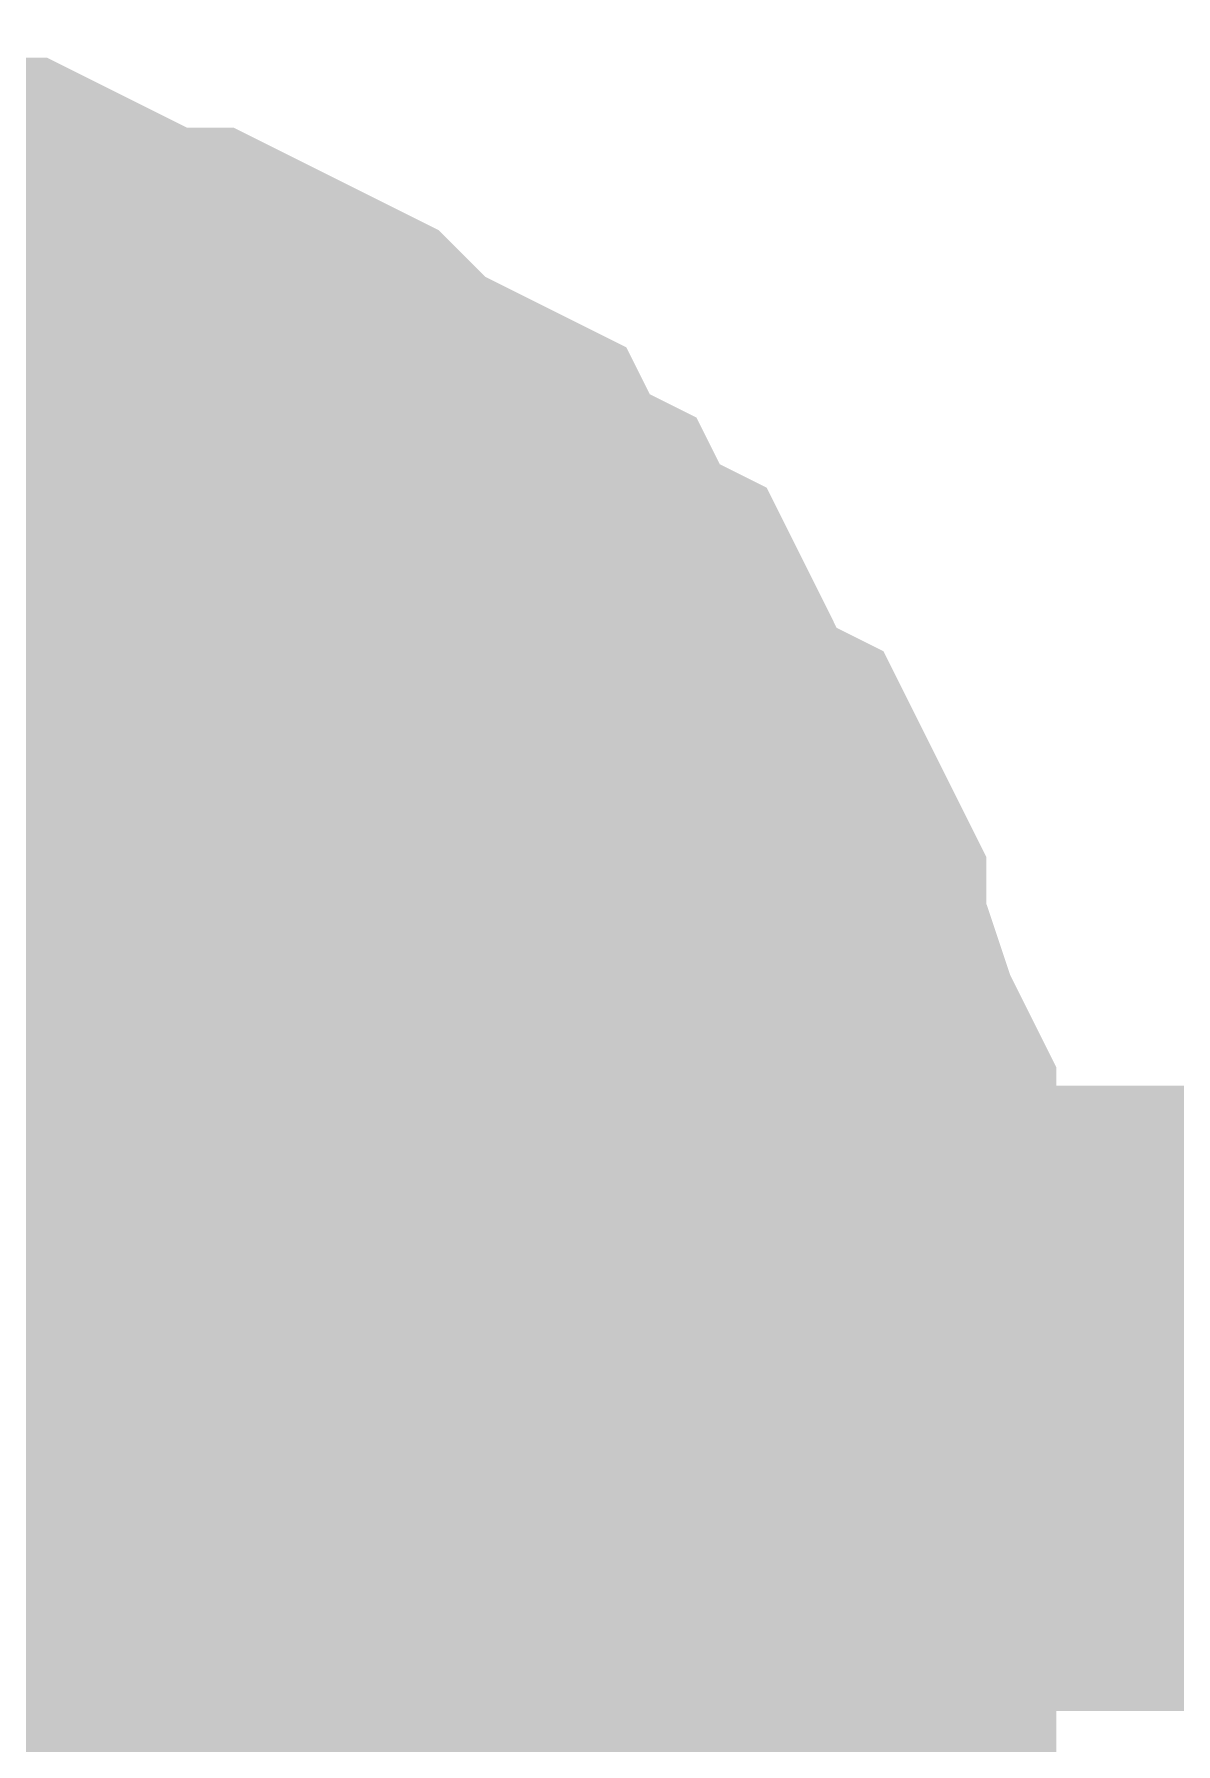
# Model space of a CAD drawing. Header units: millimetres. Extents: x 0 to 800, y 0 to 567.
# Drawn here: x 334.058 to 334.605, y 458.617 to 459.437 of the extents above; entities that cross this region are included whole.
import ezdxf

# ---------------------------------------------------------------- set-up
doc = ezdxf.new("R2010")
doc.units = ezdxf.units.MM
doc.layers.add('Sheet', color=255, linetype='Continuous')

msp = doc.modelspace()

# ---------------------------------------------------------------- linework, layer by layer
at = {"layer": 'Sheet'}
for points, const_width in [([(333.89392, 459.2867), (333.91631, 459.2867), (333.94991, 459.2867), (333.97231, 459.2755), (333.99471, 459.2755), (334.02831, 459.2755), (334.05071, 459.2643), (334.07311, 459.2531), (334.09551, 459.2419), (334.11791, 459.2419), (334.14031, 459.2307), (334.16271, 459.2195), (334.1851, 459.19711), (334.2075, 459.18591), (334.2299, 459.17471), (334.2411, 459.15231), (334.2635, 459.14111), (334.2747, 459.11871), (334.2971, 459.10751), (334.3083, 459.08511), (334.3195, 459.06271), (334.3307, 459.04031), (334.3531, 459.02912), (334.3643, 459.00672), (334.3643, 458.98432), (334.3755, 458.96192), (334.3867, 458.92832), (334.3979, 458.90592), (334.3979, 458.88352), (334.3979, 458.86112), (334.4091, 458.83873), (334.4091, 458.80513), (334.4091, 458.78273)], 0.29972), ([(333.89392, 459.2867), (333.91631, 459.2867), (333.94991, 459.2867), (333.97231, 459.2755), (333.99471, 459.2755), (334.02831, 459.2755), (334.05071, 459.2643), (334.07311, 459.2531), (334.09551, 459.2419), (334.11791, 459.2419), (334.14031, 459.2307), (334.16271, 459.2195), (334.1851, 459.19711), (334.2075, 459.18591), (334.2299, 459.17471), (334.2411, 459.15231), (334.2635, 459.14111), (334.2747, 459.11871), (334.2971, 459.10751), (334.3083, 459.08511), (334.3195, 459.06271), (334.3307, 459.04031), (334.3531, 459.02912), (334.3643, 459.00672), (334.3643, 458.98432), (334.3755, 458.96192), (334.3867, 458.92832), (334.3979, 458.90592), (334.3979, 458.88352), (334.3979, 458.86112), (334.4091, 458.83873), (334.4091, 458.80513), (334.4091, 458.78273)], 0.29972), ([(333.89392, 459.2867), (333.91631, 459.2867), (333.94991, 459.2867), (333.97231, 459.2755), (333.99471, 459.2755), (334.02831, 459.2755), (334.05071, 459.2643), (334.07311, 459.2531), (334.09551, 459.2419), (334.11791, 459.2419), (334.14031, 459.2307), (334.16271, 459.2195), (334.1851, 459.19711), (334.2075, 459.18591), (334.2299, 459.17471), (334.2411, 459.15231), (334.2635, 459.14111), (334.2747, 459.11871), (334.2971, 459.10751), (334.3083, 459.08511), (334.3195, 459.06271), (334.3307, 459.04031), (334.3531, 459.02912), (334.3643, 459.00672), (334.3643, 458.98432), (334.3755, 458.96192), (334.3867, 458.92832), (334.3979, 458.90592), (334.3979, 458.88352), (334.3979, 458.86112), (334.4091, 458.83873), (334.4091, 458.80513), (334.4091, 458.78273)], 0.29972), ([(333.89392, 459.2867), (333.91631, 459.2867), (333.94991, 459.2867), (333.97231, 459.2755), (333.99471, 459.2755), (334.02831, 459.2755), (334.05071, 459.2643), (334.07311, 459.2531), (334.09551, 459.2419), (334.11791, 459.2419), (334.14031, 459.2307), (334.16271, 459.2195), (334.1851, 459.19711), (334.2075, 459.18591), (334.2299, 459.17471), (334.2411, 459.15231), (334.2635, 459.14111), (334.2747, 459.11871), (334.2971, 459.10751), (334.3083, 459.08511), (334.3195, 459.06271), (334.3307, 459.04031), (334.3531, 459.02912), (334.3643, 459.00672), (334.3643, 458.98432), (334.3755, 458.96192), (334.3867, 458.92832), (334.3979, 458.90592), (334.3979, 458.88352), (334.3979, 458.86112), (334.4091, 458.83873), (334.4091, 458.80513), (334.4091, 458.78273)], 0.29972), ([(333.89392, 459.2867), (333.91631, 459.2867), (333.94991, 459.2867), (333.97231, 459.2755), (333.99471, 459.2755), (334.02831, 459.2755), (334.05071, 459.2643), (334.07311, 459.2531), (334.09551, 459.2419), (334.11791, 459.2419), (334.14031, 459.2307), (334.16271, 459.2195), (334.1851, 459.19711), (334.2075, 459.18591), (334.2299, 459.17471), (334.2411, 459.15231), (334.2635, 459.14111), (334.2747, 459.11871), (334.2971, 459.10751), (334.3083, 459.08511), (334.3195, 459.06271), (334.3307, 459.04031), (334.3531, 459.02912), (334.3643, 459.00672), (334.3643, 458.98432), (334.3755, 458.96192), (334.3867, 458.92832), (334.3979, 458.90592), (334.3979, 458.88352), (334.3979, 458.86112), (334.4091, 458.83873), (334.4091, 458.80513), (334.4091, 458.78273)], 0.29972), ([(333.89392, 459.2867), (333.91631, 459.2867), (333.94991, 459.2867), (333.97231, 459.2755), (333.99471, 459.2755), (334.02831, 459.2755), (334.05071, 459.2643), (334.07311, 459.2531), (334.09551, 459.2419), (334.11791, 459.2419), (334.14031, 459.2307), (334.16271, 459.2195), (334.1851, 459.19711), (334.2075, 459.18591), (334.2299, 459.17471), (334.2411, 459.15231), (334.2635, 459.14111), (334.2747, 459.11871), (334.2971, 459.10751), (334.3083, 459.08511), (334.3195, 459.06271), (334.3307, 459.04031), (334.3531, 459.02912), (334.3643, 459.00672), (334.3643, 458.98432), (334.3755, 458.96192), (334.3867, 458.92832), (334.3979, 458.90592), (334.3979, 458.88352), (334.3979, 458.86112), (334.4091, 458.83873), (334.4091, 458.80513), (334.4091, 458.78273)], 0.29972), ([(333.89392, 459.2867), (333.91631, 459.2867), (333.94991, 459.2867), (333.97231, 459.2755), (333.99471, 459.2755), (334.02831, 459.2755), (334.05071, 459.2643), (334.07311, 459.2531), (334.09551, 459.2419), (334.11791, 459.2419), (334.14031, 459.2307), (334.16271, 459.2195), (334.1851, 459.19711), (334.2075, 459.18591), (334.2299, 459.17471), (334.2411, 459.15231), (334.2635, 459.14111), (334.2747, 459.11871), (334.2971, 459.10751), (334.3083, 459.08511), (334.3195, 459.06271), (334.3307, 459.04031), (334.3531, 459.02912), (334.3643, 459.00672), (334.3643, 458.98432), (334.3755, 458.96192), (334.3867, 458.92832), (334.3979, 458.90592), (334.3979, 458.88352), (334.3979, 458.86112), (334.4091, 458.83873), (334.4091, 458.80513), (334.4091, 458.78273)], 0.29972), ([(333.89392, 459.2867), (333.91631, 459.2867), (333.94991, 459.2867), (333.97231, 459.2755), (333.99471, 459.2755), (334.02831, 459.2755), (334.05071, 459.2643), (334.07311, 459.2531), (334.09551, 459.2419), (334.11791, 459.2419), (334.14031, 459.2307), (334.16271, 459.2195), (334.1851, 459.19711), (334.2075, 459.18591), (334.2299, 459.17471), (334.2411, 459.15231), (334.2635, 459.14111), (334.2747, 459.11871), (334.2971, 459.10751), (334.3083, 459.08511), (334.3195, 459.06271), (334.3307, 459.04031), (334.3531, 459.02912), (334.3643, 459.00672), (334.3643, 458.98432), (334.3755, 458.96192), (334.3867, 458.92832), (334.3979, 458.90592), (334.3979, 458.88352), (334.3979, 458.86112), (334.4091, 458.83873), (334.4091, 458.80513), (334.4091, 458.78273)], 0.29972), ([(333.89392, 459.2867), (333.91631, 459.2867), (333.94991, 459.2867), (333.97231, 459.2755), (333.99471, 459.2755), (334.02831, 459.2755), (334.05071, 459.2643), (334.07311, 459.2531), (334.09551, 459.2419), (334.11791, 459.2419), (334.14031, 459.2307), (334.16271, 459.2195), (334.1851, 459.19711), (334.2075, 459.18591), (334.2299, 459.17471), (334.2411, 459.15231), (334.2635, 459.14111), (334.2747, 459.11871), (334.2971, 459.10751), (334.3083, 459.08511), (334.3195, 459.06271), (334.3307, 459.04031), (334.3531, 459.02912), (334.3643, 459.00672), (334.3643, 458.98432), (334.3755, 458.96192), (334.3867, 458.92832), (334.3979, 458.90592), (334.3979, 458.88352), (334.3979, 458.86112), (334.4091, 458.83873), (334.4091, 458.80513), (334.4091, 458.78273)], 0.29972), ([(333.99471, 459.2755), (334.02831, 459.2755), (334.05071, 459.2643), (334.07311, 459.2531), (334.09551, 459.2419), (334.11791, 459.2419), (334.14031, 459.2307), (334.16271, 459.2195), (334.1851, 459.19711), (334.2075, 459.18591), (334.2299, 459.17471), (334.2411, 459.15231), (334.2635, 459.14111), (334.2747, 459.11871), (334.2971, 459.10751), (334.3083, 459.08511), (334.3195, 459.06271), (334.3307, 459.04031), (334.3531, 459.02912), (334.3643, 459.00672), (334.3643, 458.98432), (334.3755, 458.96192), (334.3867, 458.92832), (334.3979, 458.90592), (334.3979, 458.88352), (334.3979, 458.86112), (334.4091, 458.83873), (334.4091, 458.80513), (334.4091, 458.78273)], 0.09906), ([(333.99471, 459.2755), (334.02831, 459.2755), (334.05071, 459.2643), (334.07311, 459.2531), (334.09551, 459.2419), (334.11791, 459.2419), (334.14031, 459.2307), (334.16271, 459.2195), (334.1851, 459.19711), (334.2075, 459.18591), (334.2299, 459.17471), (334.2411, 459.15231), (334.2635, 459.14111), (334.2747, 459.11871), (334.2971, 459.10751), (334.3083, 459.08511), (334.3195, 459.06271), (334.3307, 459.04031), (334.3531, 459.02912), (334.3643, 459.00672), (334.3643, 458.98432), (334.3755, 458.96192), (334.3867, 458.92832), (334.3979, 458.90592), (334.3979, 458.88352), (334.3979, 458.86112), (334.4091, 458.83873), (334.4091, 458.80513), (334.4091, 458.78273)], 0.09906), ([(333.99471, 459.2755), (334.02831, 459.2755), (334.05071, 459.2643), (334.07311, 459.2531), (334.09551, 459.2419), (334.11791, 459.2419), (334.14031, 459.2307), (334.16271, 459.2195), (334.1851, 459.19711), (334.2075, 459.18591), (334.2299, 459.17471), (334.2411, 459.15231), (334.2635, 459.14111), (334.2747, 459.11871), (334.2971, 459.10751), (334.3083, 459.08511), (334.3195, 459.06271), (334.3307, 459.04031), (334.3531, 459.02912), (334.3643, 459.00672), (334.3643, 458.98432), (334.3755, 458.96192), (334.3867, 458.92832), (334.3979, 458.90592), (334.3979, 458.88352), (334.3979, 458.86112), (334.4091, 458.83873), (334.4091, 458.80513), (334.4091, 458.78273)], 0.09906), ([(333.99471, 459.2755), (334.02831, 459.2755), (334.05071, 459.2643), (334.07311, 459.2531), (334.09551, 459.2419), (334.11791, 459.2419), (334.14031, 459.2307), (334.16271, 459.2195), (334.1851, 459.19711), (334.2075, 459.18591), (334.2299, 459.17471), (334.2411, 459.15231), (334.2635, 459.14111), (334.2747, 459.11871), (334.2971, 459.10751), (334.3083, 459.08511), (334.3195, 459.06271), (334.3307, 459.04031), (334.3531, 459.02912), (334.3643, 459.00672), (334.3643, 458.98432), (334.3755, 458.96192), (334.3867, 458.92832), (334.3979, 458.90592), (334.3979, 458.88352), (334.3979, 458.86112), (334.4091, 458.83873), (334.4091, 458.80513), (334.4091, 458.78273)], 0.09906), ([(333.99471, 459.2755), (334.02831, 459.2755), (334.05071, 459.2643), (334.07311, 459.2531), (334.09551, 459.2419), (334.11791, 459.2419), (334.14031, 459.2307), (334.16271, 459.2195), (334.1851, 459.19711), (334.2075, 459.18591), (334.2299, 459.17471), (334.2411, 459.15231), (334.2635, 459.14111), (334.2747, 459.11871), (334.2971, 459.10751), (334.3083, 459.08511), (334.3195, 459.06271), (334.3307, 459.04031), (334.3531, 459.02912), (334.3643, 459.00672), (334.3643, 458.98432), (334.3755, 458.96192), (334.3867, 458.92832), (334.3979, 458.90592), (334.3979, 458.88352), (334.3979, 458.86112), (334.4091, 458.83873), (334.4091, 458.80513), (334.4091, 458.78273)], 0.09906), ([(333.99471, 459.2755), (334.02831, 459.2755), (334.05071, 459.2643), (334.07311, 459.2531), (334.09551, 459.2419), (334.11791, 459.2419), (334.14031, 459.2307), (334.16271, 459.2195), (334.1851, 459.19711), (334.2075, 459.18591), (334.2299, 459.17471), (334.2411, 459.15231), (334.2635, 459.14111), (334.2747, 459.11871), (334.2971, 459.10751), (334.3083, 459.08511), (334.3195, 459.06271), (334.3307, 459.04031), (334.3531, 459.02912), (334.3643, 459.00672), (334.3643, 458.98432), (334.3755, 458.96192), (334.3867, 458.92832), (334.3979, 458.90592), (334.3979, 458.88352), (334.3979, 458.86112), (334.4091, 458.83873), (334.4091, 458.80513), (334.4091, 458.78273)], 0.09906), ([(333.99471, 459.2755), (334.02831, 459.2755), (334.05071, 459.2643), (334.07311, 459.2531), (334.09551, 459.2419), (334.11791, 459.2419), (334.14031, 459.2307), (334.16271, 459.2195), (334.1851, 459.19711), (334.2075, 459.18591), (334.2299, 459.17471), (334.2411, 459.15231), (334.2635, 459.14111), (334.2747, 459.11871), (334.2971, 459.10751), (334.3083, 459.08511), (334.3195, 459.06271), (334.3307, 459.04031), (334.3531, 459.02912), (334.3643, 459.00672), (334.3643, 458.98432), (334.3755, 458.96192), (334.3867, 458.92832), (334.3979, 458.90592), (334.3979, 458.88352), (334.3979, 458.86112), (334.4091, 458.83873), (334.4091, 458.80513), (334.4091, 458.78273)], 0.09906), ([(333.99471, 459.2755), (334.02831, 459.2755), (334.05071, 459.2643), (334.07311, 459.2531), (334.09551, 459.2419), (334.11791, 459.2419), (334.14031, 459.2307), (334.16271, 459.2195), (334.1851, 459.19711), (334.2075, 459.18591), (334.2299, 459.17471), (334.2411, 459.15231), (334.2635, 459.14111), (334.2747, 459.11871), (334.2971, 459.10751), (334.3083, 459.08511), (334.3195, 459.06271), (334.3307, 459.04031), (334.3531, 459.02912), (334.3643, 459.00672), (334.3643, 458.98432), (334.3755, 458.96192), (334.3867, 458.92832), (334.3979, 458.90592), (334.3979, 458.88352), (334.3979, 458.86112), (334.4091, 458.83873), (334.4091, 458.80513), (334.4091, 458.78273)], 0.09906), ([(333.99471, 459.2755), (334.02831, 459.2755), (334.05071, 459.2643), (334.07311, 459.2531), (334.09551, 459.2419), (334.11791, 459.2419), (334.14031, 459.2307), (334.16271, 459.2195), (334.1851, 459.19711), (334.2075, 459.18591), (334.2299, 459.17471), (334.2411, 459.15231), (334.2635, 459.14111), (334.2747, 459.11871), (334.2971, 459.10751), (334.3083, 459.08511), (334.3195, 459.06271), (334.3307, 459.04031), (334.3531, 459.02912), (334.3643, 459.00672), (334.3643, 458.98432), (334.3755, 458.96192), (334.3867, 458.92832), (334.3979, 458.90592), (334.3979, 458.88352), (334.3979, 458.86112), (334.4091, 458.83873), (334.4091, 458.80513), (334.4091, 458.78273)], 0.09906), ([(333.89392, 458.78273), (340.50168, 458.78273)], 0.29972), ([(334.4091, 458.78273), (334.4091, 458.76033), (334.4091, 458.72673), (334.3979, 458.70433), (334.3979, 458.68193), (334.3979, 458.64834), (334.3867, 458.62594), (334.3755, 458.60354), (334.3643, 458.58114), (334.3643, 458.55874), (334.3531, 458.53634), (334.3307, 458.51394), (334.3195, 458.49155), (334.3083, 458.46915), (334.2971, 458.44675)], 0.29972), ([(334.4091, 458.78273), (334.4091, 458.76033), (334.4091, 458.72673), (334.3979, 458.70433), (334.3979, 458.68193), (334.3979, 458.64834), (334.3867, 458.62594), (334.3755, 458.60354), (334.3643, 458.58114), (334.3643, 458.55874), (334.3531, 458.53634), (334.3307, 458.51394), (334.3195, 458.49155), (334.3083, 458.46915), (334.2971, 458.44675)], 0.29972), ([(334.4091, 458.78273), (334.4091, 458.76033), (334.4091, 458.72673), (334.3979, 458.70433), (334.3979, 458.68193), (334.3979, 458.64834), (334.3867, 458.62594), (334.3755, 458.60354), (334.3643, 458.58114), (334.3643, 458.55874), (334.3531, 458.53634), (334.3307, 458.51394), (334.3195, 458.49155), (334.3083, 458.46915), (334.2971, 458.44675)], 0.29972), ([(334.4091, 458.78273), (334.4091, 458.76033), (334.4091, 458.72673), (334.3979, 458.70433), (334.3979, 458.68193), (334.3979, 458.64834), (334.3867, 458.62594), (334.3755, 458.60354), (334.3643, 458.58114), (334.3643, 458.55874), (334.3531, 458.53634), (334.3307, 458.51394), (334.3195, 458.49155), (334.3083, 458.46915), (334.2971, 458.44675)], 0.29972), ([(334.4091, 458.78273), (334.4091, 458.76033), (334.4091, 458.72673), (334.3979, 458.70433), (334.3979, 458.68193), (334.3979, 458.64834), (334.3867, 458.62594), (334.3755, 458.60354), (334.3643, 458.58114), (334.3643, 458.55874), (334.3531, 458.53634), (334.3307, 458.51394), (334.3195, 458.49155), (334.3083, 458.46915), (334.2971, 458.44675)], 0.29972), ([(334.4091, 458.78273), (334.4091, 458.76033), (334.4091, 458.72673), (334.3979, 458.70433), (334.3979, 458.68193), (334.3979, 458.64834), (334.3867, 458.62594), (334.3755, 458.60354), (334.3643, 458.58114), (334.3643, 458.55874), (334.3531, 458.53634), (334.3307, 458.51394), (334.3195, 458.49155), (334.3083, 458.46915), (334.2971, 458.44675)], 0.29972), ([(334.4091, 458.78273), (334.4091, 458.76033), (334.4091, 458.72673), (334.3979, 458.70433), (334.3979, 458.68193), (334.3979, 458.64834), (334.3867, 458.62594), (334.3755, 458.60354), (334.3643, 458.58114), (334.3643, 458.55874), (334.3531, 458.53634), (334.3307, 458.51394), (334.3195, 458.49155), (334.3083, 458.46915), (334.2971, 458.44675)], 0.29972), ([(334.4091, 458.78273), (334.4091, 458.76033), (334.4091, 458.72673), (334.3979, 458.70433), (334.3979, 458.68193), (334.3979, 458.64834), (334.3867, 458.62594), (334.3755, 458.60354), (334.3643, 458.58114), (334.3643, 458.55874), (334.3531, 458.53634), (334.3307, 458.51394), (334.3195, 458.49155), (334.3083, 458.46915), (334.2971, 458.44675)], 0.29972), ([(334.4091, 458.78273), (334.4091, 458.76033), (334.4091, 458.72673), (334.3979, 458.70433), (334.3979, 458.68193), (334.3979, 458.64834), (334.3867, 458.62594), (334.3755, 458.60354), (334.3643, 458.58114), (334.3643, 458.55874), (334.3531, 458.53634), (334.3307, 458.51394), (334.3195, 458.49155), (334.3083, 458.46915), (334.2971, 458.44675)], 0.29972), ([(334.4091, 458.78273), (334.4091, 458.78273), (334.4091, 458.78273), (334.4091, 458.78273), (334.4091, 458.78273), (334.4091, 458.78273), (334.4091, 458.78273), (334.4091, 458.78273), (334.4091, 458.78273), (334.4091, 458.78273), (334.4091, 458.78273), (334.4091, 458.78273), (334.4091, 458.78273), (334.4091, 458.78273), (334.4091, 458.78273), (334.4091, 458.78273), (334.4091, 458.78273), (334.4091, 458.78273), (334.4091, 458.78273), (334.4091, 458.78273), (334.4091, 458.78273), (334.4091, 458.78273), (334.4091, 458.78273), (334.4091, 458.78273), (334.4091, 458.78273), (334.4091, 458.78273), (334.4091, 458.78273), (334.4091, 458.78273), (334.4091, 458.78273), (334.4091, 458.78273), (334.4091, 458.78273), (334.4091, 458.78273), (334.4091, 458.78273)], 0.29972), ([(334.4091, 458.78273), (334.4091, 458.78273)], 0.29972), ([(334.4091, 458.78273), (334.4091, 458.78273), (334.4091, 458.78273), (334.4091, 458.78273), (334.4091, 458.78273), (334.4091, 458.78273), (334.4091, 458.78273), (334.4091, 458.78273), (334.4091, 458.78273), (334.4091, 458.78273), (334.4091, 458.78273), (334.4091, 458.78273), (334.4091, 458.78273), (334.4091, 458.78273), (334.4091, 458.78273), (334.4091, 458.78273), (334.4091, 458.78273), (334.4091, 458.78273), (334.4091, 458.78273), (334.4091, 458.78273), (334.4091, 458.78273), (334.4091, 458.78273), (334.4091, 458.78273), (334.4091, 458.78273), (334.4091, 458.78273), (334.4091, 458.78273), (334.4091, 458.78273), (334.4091, 458.78273), (334.4091, 458.78273), (334.4091, 458.78273), (334.4091, 458.78273), (334.4091, 458.78273), (334.4091, 458.78273)], 0.29972), ([(334.4091, 458.78273), (334.4091, 458.78273)], 0.29972), ([(334.4091, 458.78273), (334.4091, 458.78273), (334.4091, 458.78273), (334.4091, 458.78273), (334.4091, 458.78273), (334.4091, 458.78273), (334.4091, 458.78273), (334.4091, 458.78273), (334.4091, 458.78273), (334.4091, 458.78273), (334.4091, 458.78273), (334.4091, 458.78273), (334.4091, 458.78273), (334.4091, 458.78273), (334.4091, 458.78273), (334.4091, 458.78273), (334.4091, 458.78273), (334.4091, 458.78273), (334.4091, 458.78273), (334.4091, 458.78273), (334.4091, 458.78273), (334.4091, 458.78273), (334.4091, 458.78273), (334.4091, 458.78273), (334.4091, 458.78273), (334.4091, 458.78273), (334.4091, 458.78273), (334.4091, 458.78273), (334.4091, 458.78273), (334.4091, 458.78273), (334.4091, 458.78273), (334.4091, 458.78273), (334.4091, 458.78273)], 0.29972), ([(334.4091, 458.78273), (334.4091, 458.78273)], 0.29972), ([(334.4091, 458.78273), (334.4091, 458.78273), (334.4091, 458.78273), (334.4091, 458.78273), (334.4091, 458.78273), (334.4091, 458.78273), (334.4091, 458.78273), (334.4091, 458.78273), (334.4091, 458.78273), (334.4091, 458.78273), (334.4091, 458.78273), (334.4091, 458.78273), (334.4091, 458.78273), (334.4091, 458.78273), (334.4091, 458.78273), (334.4091, 458.78273), (334.4091, 458.78273), (334.4091, 458.78273), (334.4091, 458.78273), (334.4091, 458.78273), (334.4091, 458.78273), (334.4091, 458.78273), (334.4091, 458.78273), (334.4091, 458.78273), (334.4091, 458.78273), (334.4091, 458.78273), (334.4091, 458.78273), (334.4091, 458.78273), (334.4091, 458.78273), (334.4091, 458.78273), (334.4091, 458.78273), (334.4091, 458.78273), (334.4091, 458.78273)], 0.29972), ([(334.4091, 458.78273), (334.4091, 458.78273)], 0.29972), ([(334.4091, 458.78273), (334.4091, 458.78273), (334.4091, 458.78273), (334.4091, 458.78273), (334.4091, 458.78273), (334.4091, 458.78273), (334.4091, 458.78273), (334.4091, 458.78273), (334.4091, 458.78273), (334.4091, 458.78273), (334.4091, 458.78273), (334.4091, 458.78273), (334.4091, 458.78273), (334.4091, 458.78273), (334.4091, 458.78273), (334.4091, 458.78273), (334.4091, 458.78273), (334.4091, 458.78273), (334.4091, 458.78273), (334.4091, 458.78273), (334.4091, 458.78273), (334.4091, 458.78273), (334.4091, 458.78273), (334.4091, 458.78273), (334.4091, 458.78273), (334.4091, 458.78273), (334.4091, 458.78273), (334.4091, 458.78273), (334.4091, 458.78273), (334.4091, 458.78273), (334.4091, 458.78273), (334.4091, 458.78273), (334.4091, 458.78273)], 0.29972), ([(334.4091, 458.78273), (334.4091, 458.78273)], 0.29972), ([(334.4091, 458.78273), (334.4091, 458.78273), (334.4091, 458.78273), (334.4091, 458.78273), (334.4091, 458.78273), (334.4091, 458.78273), (334.4091, 458.78273), (334.4091, 458.78273), (334.4091, 458.78273), (334.4091, 458.78273), (334.4091, 458.78273), (334.4091, 458.78273), (334.4091, 458.78273), (334.4091, 458.78273), (334.4091, 458.78273), (334.4091, 458.78273), (334.4091, 458.78273), (334.4091, 458.78273), (334.4091, 458.78273), (334.4091, 458.78273), (334.4091, 458.78273), (334.4091, 458.78273), (334.4091, 458.78273), (334.4091, 458.78273), (334.4091, 458.78273), (334.4091, 458.78273), (334.4091, 458.78273), (334.4091, 458.78273), (334.4091, 458.78273), (334.4091, 458.78273), (334.4091, 458.78273), (334.4091, 458.78273), (334.4091, 458.78273)], 0.29972), ([(334.4091, 458.78273), (334.4091, 458.78273)], 0.29972), ([(334.4091, 458.78273), (334.4091, 458.78273), (334.4091, 458.78273), (334.4091, 458.78273), (334.4091, 458.78273), (334.4091, 458.78273), (334.4091, 458.78273), (334.4091, 458.78273), (334.4091, 458.78273), (334.4091, 458.78273), (334.4091, 458.78273), (334.4091, 458.78273), (334.4091, 458.78273), (334.4091, 458.78273), (334.4091, 458.78273), (334.4091, 458.78273), (334.4091, 458.78273), (334.4091, 458.78273), (334.4091, 458.78273), (334.4091, 458.78273), (334.4091, 458.78273), (334.4091, 458.78273), (334.4091, 458.78273), (334.4091, 458.78273), (334.4091, 458.78273), (334.4091, 458.78273), (334.4091, 458.78273), (334.4091, 458.78273), (334.4091, 458.78273), (334.4091, 458.78273), (334.4091, 458.78273), (334.4091, 458.78273), (334.4091, 458.78273)], 0.29972), ([(334.4091, 458.78273), (334.4091, 458.78273)], 0.29972), ([(334.4091, 458.78273), (334.4091, 458.78273), (334.4091, 458.78273), (334.4091, 458.78273), (334.4091, 458.78273), (334.4091, 458.78273), (334.4091, 458.78273), (334.4091, 458.78273), (334.4091, 458.78273), (334.4091, 458.78273), (334.4091, 458.78273), (334.4091, 458.78273), (334.4091, 458.78273), (334.4091, 458.78273), (334.4091, 458.78273), (334.4091, 458.78273), (334.4091, 458.78273), (334.4091, 458.78273), (334.4091, 458.78273), (334.4091, 458.78273), (334.4091, 458.78273), (334.4091, 458.78273), (334.4091, 458.78273), (334.4091, 458.78273), (334.4091, 458.78273), (334.4091, 458.78273), (334.4091, 458.78273), (334.4091, 458.78273), (334.4091, 458.78273), (334.4091, 458.78273), (334.4091, 458.78273), (334.4091, 458.78273), (334.4091, 458.78273)], 0.29972), ([(334.4091, 458.78273), (334.4091, 458.78273)], 0.29972), ([(334.4091, 458.78273), (334.4091, 458.78273), (334.4091, 458.78273), (334.4091, 458.78273), (334.4091, 458.78273), (334.4091, 458.78273), (334.4091, 458.78273), (334.4091, 458.78273), (334.4091, 458.78273), (334.4091, 458.78273), (334.4091, 458.78273), (334.4091, 458.78273), (334.4091, 458.78273), (334.4091, 458.78273), (334.4091, 458.78273), (334.4091, 458.78273), (334.4091, 458.78273), (334.4091, 458.78273), (334.4091, 458.78273), (334.4091, 458.78273), (334.4091, 458.78273), (334.4091, 458.78273), (334.4091, 458.78273), (334.4091, 458.78273), (334.4091, 458.78273), (334.4091, 458.78273), (334.4091, 458.78273), (334.4091, 458.78273), (334.4091, 458.78273), (334.4091, 458.78273), (334.4091, 458.78273), (334.4091, 458.78273), (334.4091, 458.78273)], 0.29972), ([(334.4091, 458.78273), (334.4091, 458.78273)], 0.29972), ([(334.4091, 458.78273), (334.4091, 458.76033), (334.4091, 458.72673), (334.3979, 458.70433), (334.3979, 458.68193), (334.3979, 458.64834), (334.3867, 458.62594), (334.3755, 458.60354), (334.3643, 458.58114), (334.3643, 458.55874)], 0.09906), ([(334.4091, 458.78273), (334.4091, 458.76033), (334.4091, 458.72673), (334.3979, 458.70433), (334.3979, 458.68193), (334.3979, 458.64834), (334.3867, 458.62594), (334.3755, 458.60354), (334.3643, 458.58114), (334.3643, 458.55874)], 0.09906), ([(334.4091, 458.78273), (334.4091, 458.76033), (334.4091, 458.72673), (334.3979, 458.70433), (334.3979, 458.68193), (334.3979, 458.64834), (334.3867, 458.62594), (334.3755, 458.60354), (334.3643, 458.58114), (334.3643, 458.55874)], 0.09906), ([(334.4091, 458.78273), (334.4091, 458.76033), (334.4091, 458.72673), (334.3979, 458.70433), (334.3979, 458.68193), (334.3979, 458.64834), (334.3867, 458.62594), (334.3755, 458.60354), (334.3643, 458.58114), (334.3643, 458.55874)], 0.09906), ([(334.4091, 458.78273), (334.4091, 458.76033), (334.4091, 458.72673), (334.3979, 458.70433), (334.3979, 458.68193), (334.3979, 458.64834), (334.3867, 458.62594), (334.3755, 458.60354), (334.3643, 458.58114), (334.3643, 458.55874)], 0.09906), ([(334.4091, 458.78273), (334.4091, 458.76033), (334.4091, 458.72673), (334.3979, 458.70433), (334.3979, 458.68193), (334.3979, 458.64834), (334.3867, 458.62594), (334.3755, 458.60354), (334.3643, 458.58114), (334.3643, 458.55874)], 0.09906), ([(334.4091, 458.78273), (334.4091, 458.76033), (334.4091, 458.72673), (334.3979, 458.70433), (334.3979, 458.68193), (334.3979, 458.64834), (334.3867, 458.62594), (334.3755, 458.60354), (334.3643, 458.58114), (334.3643, 458.55874)], 0.09906), ([(334.4091, 458.78273), (334.4091, 458.76033), (334.4091, 458.72673), (334.3979, 458.70433), (334.3979, 458.68193), (334.3979, 458.64834), (334.3867, 458.62594), (334.3755, 458.60354), (334.3643, 458.58114), (334.3643, 458.55874)], 0.09906), ([(334.4091, 458.78273), (334.4091, 458.76033), (334.4091, 458.72673), (334.3979, 458.70433), (334.3979, 458.68193), (334.3979, 458.64834), (334.3867, 458.62594), (334.3755, 458.60354), (334.3643, 458.58114), (334.3643, 458.55874)], 0.09906), ([(334.4091, 458.78273), (334.4091, 458.78273), (334.4091, 458.78273), (334.4091, 458.78273), (334.4091, 458.78273), (334.4091, 458.78273), (334.4091, 458.78273), (334.4091, 458.78273), (334.4091, 458.78273), (334.4091, 458.78273), (334.4091, 458.78273), (334.4091, 458.78273), (334.4091, 458.78273), (334.4091, 458.78273), (334.4091, 458.78273), (334.4091, 458.78273), (334.4091, 458.78273), (334.4091, 458.78273), (334.4091, 458.78273), (334.4091, 458.78273), (334.4091, 458.78273), (334.4091, 458.78273), (334.4091, 458.78273), (334.4091, 458.78273), (334.4091, 458.78273), (334.4091, 458.78273), (334.4091, 458.78273), (334.4091, 458.78273), (334.4091, 458.78273), (334.4091, 458.78273), (334.4091, 458.78273), (334.4091, 458.78273), (334.4091, 458.78273)], 0.09906), ([(334.4091, 458.78273), (334.4091, 458.78273)], 0.09906), ([(334.4091, 458.78273), (334.4091, 458.78273), (334.4091, 458.78273), (334.4091, 458.78273), (334.4091, 458.78273), (334.4091, 458.78273), (334.4091, 458.78273), (334.4091, 458.78273), (334.4091, 458.78273), (334.4091, 458.78273), (334.4091, 458.78273), (334.4091, 458.78273), (334.4091, 458.78273), (334.4091, 458.78273), (334.4091, 458.78273), (334.4091, 458.78273), (334.4091, 458.78273), (334.4091, 458.78273), (334.4091, 458.78273), (334.4091, 458.78273), (334.4091, 458.78273), (334.4091, 458.78273), (334.4091, 458.78273), (334.4091, 458.78273), (334.4091, 458.78273), (334.4091, 458.78273), (334.4091, 458.78273), (334.4091, 458.78273), (334.4091, 458.78273), (334.4091, 458.78273), (334.4091, 458.78273), (334.4091, 458.78273), (334.4091, 458.78273)], 0.09906), ([(334.4091, 458.78273), (334.4091, 458.78273)], 0.09906), ([(334.4091, 458.78273), (334.4091, 458.78273), (334.4091, 458.78273), (334.4091, 458.78273), (334.4091, 458.78273), (334.4091, 458.78273), (334.4091, 458.78273), (334.4091, 458.78273), (334.4091, 458.78273), (334.4091, 458.78273), (334.4091, 458.78273), (334.4091, 458.78273), (334.4091, 458.78273), (334.4091, 458.78273), (334.4091, 458.78273), (334.4091, 458.78273), (334.4091, 458.78273), (334.4091, 458.78273), (334.4091, 458.78273), (334.4091, 458.78273), (334.4091, 458.78273), (334.4091, 458.78273), (334.4091, 458.78273), (334.4091, 458.78273), (334.4091, 458.78273), (334.4091, 458.78273), (334.4091, 458.78273), (334.4091, 458.78273), (334.4091, 458.78273), (334.4091, 458.78273), (334.4091, 458.78273), (334.4091, 458.78273), (334.4091, 458.78273)], 0.09906), ([(334.4091, 458.78273), (334.4091, 458.78273)], 0.09906), ([(334.4091, 458.78273), (334.4091, 458.78273), (334.4091, 458.78273), (334.4091, 458.78273), (334.4091, 458.78273), (334.4091, 458.78273), (334.4091, 458.78273), (334.4091, 458.78273), (334.4091, 458.78273), (334.4091, 458.78273), (334.4091, 458.78273), (334.4091, 458.78273), (334.4091, 458.78273), (334.4091, 458.78273), (334.4091, 458.78273), (334.4091, 458.78273), (334.4091, 458.78273), (334.4091, 458.78273), (334.4091, 458.78273), (334.4091, 458.78273), (334.4091, 458.78273), (334.4091, 458.78273), (334.4091, 458.78273), (334.4091, 458.78273), (334.4091, 458.78273), (334.4091, 458.78273), (334.4091, 458.78273), (334.4091, 458.78273), (334.4091, 458.78273), (334.4091, 458.78273), (334.4091, 458.78273), (334.4091, 458.78273), (334.4091, 458.78273)], 0.09906), ([(334.4091, 458.78273), (334.4091, 458.78273)], 0.09906), ([(334.4091, 458.78273), (334.4091, 458.78273), (334.4091, 458.78273), (334.4091, 458.78273), (334.4091, 458.78273), (334.4091, 458.78273), (334.4091, 458.78273), (334.4091, 458.78273), (334.4091, 458.78273), (334.4091, 458.78273), (334.4091, 458.78273), (334.4091, 458.78273), (334.4091, 458.78273), (334.4091, 458.78273), (334.4091, 458.78273), (334.4091, 458.78273), (334.4091, 458.78273), (334.4091, 458.78273), (334.4091, 458.78273), (334.4091, 458.78273), (334.4091, 458.78273), (334.4091, 458.78273), (334.4091, 458.78273), (334.4091, 458.78273), (334.4091, 458.78273), (334.4091, 458.78273), (334.4091, 458.78273), (334.4091, 458.78273), (334.4091, 458.78273), (334.4091, 458.78273), (334.4091, 458.78273), (334.4091, 458.78273), (334.4091, 458.78273)], 0.09906), ([(334.4091, 458.78273), (334.4091, 458.78273)], 0.09906), ([(334.4091, 458.78273), (334.4091, 458.78273), (334.4091, 458.78273), (334.4091, 458.78273), (334.4091, 458.78273), (334.4091, 458.78273), (334.4091, 458.78273), (334.4091, 458.78273), (334.4091, 458.78273), (334.4091, 458.78273), (334.4091, 458.78273), (334.4091, 458.78273), (334.4091, 458.78273), (334.4091, 458.78273), (334.4091, 458.78273), (334.4091, 458.78273), (334.4091, 458.78273), (334.4091, 458.78273), (334.4091, 458.78273), (334.4091, 458.78273), (334.4091, 458.78273), (334.4091, 458.78273), (334.4091, 458.78273), (334.4091, 458.78273), (334.4091, 458.78273), (334.4091, 458.78273), (334.4091, 458.78273), (334.4091, 458.78273), (334.4091, 458.78273), (334.4091, 458.78273), (334.4091, 458.78273), (334.4091, 458.78273), (334.4091, 458.78273)], 0.09906), ([(334.4091, 458.78273), (334.4091, 458.78273)], 0.09906), ([(334.4091, 458.78273), (334.4091, 458.78273), (334.4091, 458.78273), (334.4091, 458.78273), (334.4091, 458.78273), (334.4091, 458.78273), (334.4091, 458.78273), (334.4091, 458.78273), (334.4091, 458.78273), (334.4091, 458.78273), (334.4091, 458.78273), (334.4091, 458.78273), (334.4091, 458.78273), (334.4091, 458.78273), (334.4091, 458.78273), (334.4091, 458.78273), (334.4091, 458.78273), (334.4091, 458.78273), (334.4091, 458.78273), (334.4091, 458.78273), (334.4091, 458.78273), (334.4091, 458.78273), (334.4091, 458.78273), (334.4091, 458.78273), (334.4091, 458.78273), (334.4091, 458.78273), (334.4091, 458.78273), (334.4091, 458.78273), (334.4091, 458.78273), (334.4091, 458.78273), (334.4091, 458.78273), (334.4091, 458.78273), (334.4091, 458.78273)], 0.09906), ([(334.4091, 458.78273), (334.4091, 458.78273)], 0.09906), ([(334.4091, 458.78273), (334.4091, 458.78273), (334.4091, 458.78273), (334.4091, 458.78273), (334.4091, 458.78273), (334.4091, 458.78273), (334.4091, 458.78273), (334.4091, 458.78273), (334.4091, 458.78273), (334.4091, 458.78273), (334.4091, 458.78273), (334.4091, 458.78273), (334.4091, 458.78273), (334.4091, 458.78273), (334.4091, 458.78273), (334.4091, 458.78273), (334.4091, 458.78273), (334.4091, 458.78273), (334.4091, 458.78273), (334.4091, 458.78273), (334.4091, 458.78273), (334.4091, 458.78273), (334.4091, 458.78273), (334.4091, 458.78273), (334.4091, 458.78273), (334.4091, 458.78273), (334.4091, 458.78273), (334.4091, 458.78273), (334.4091, 458.78273), (334.4091, 458.78273), (334.4091, 458.78273), (334.4091, 458.78273), (334.4091, 458.78273)], 0.09906), ([(334.4091, 458.78273), (334.4091, 458.78273)], 0.09906), ([(334.4091, 458.78273), (334.4091, 458.78273), (334.4091, 458.78273), (334.4091, 458.78273), (334.4091, 458.78273), (334.4091, 458.78273), (334.4091, 458.78273), (334.4091, 458.78273), (334.4091, 458.78273), (334.4091, 458.78273), (334.4091, 458.78273), (334.4091, 458.78273), (334.4091, 458.78273), (334.4091, 458.78273), (334.4091, 458.78273), (334.4091, 458.78273), (334.4091, 458.78273), (334.4091, 458.78273), (334.4091, 458.78273), (334.4091, 458.78273), (334.4091, 458.78273), (334.4091, 458.78273), (334.4091, 458.78273), (334.4091, 458.78273), (334.4091, 458.78273), (334.4091, 458.78273), (334.4091, 458.78273), (334.4091, 458.78273), (334.4091, 458.78273), (334.4091, 458.78273), (334.4091, 458.78273), (334.4091, 458.78273), (334.4091, 458.78273)], 0.09906), ([(334.4091, 458.78273), (334.4091, 458.78273)], 0.09906)]:
    msp.add_lwpolyline(points, dxfattribs=dict(at, const_width=const_width))
at = {"layer": 'Sheet', "const_width": 0.508}
msp.add_lwpolyline([(333.64005, 458.78636, 1), (334.14805, 458.78636, 1)], format="xyb", close=True, dxfattribs=at)

doc.saveas('drawing.dxf')
